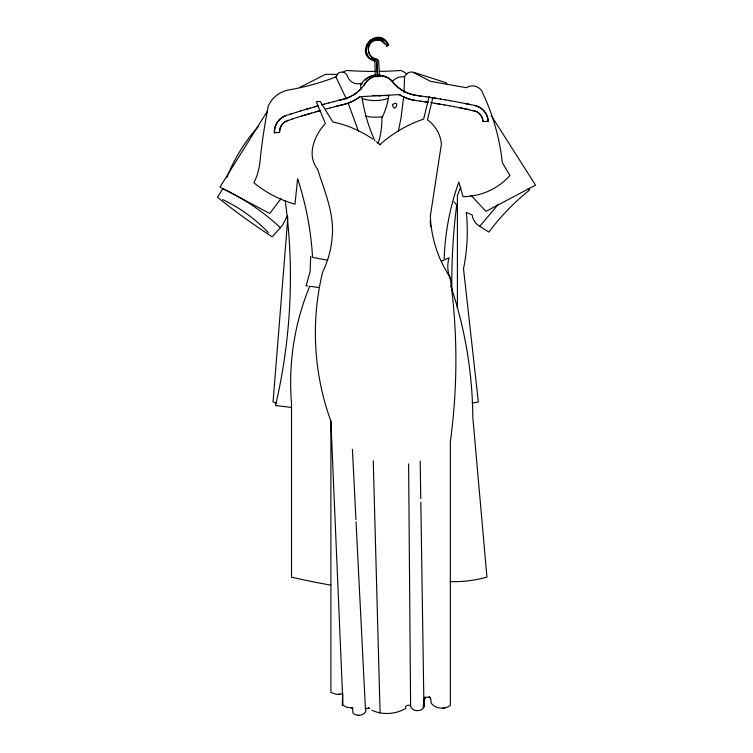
<?xml version="1.0" encoding="UTF-8"?>
<svg xmlns="http://www.w3.org/2000/svg" width="753" height="753" viewBox="0 0 753 753"><rect width="100%" height="100%" fill="white"/><g stroke="black" fill="none" stroke-linecap="round" stroke-linejoin="round"><path stroke-width="1.13" d="M451.838 289.274C451.499 261.084 453.127 232.875 456.713 204.92L453.908 201.795M375.305 76.787L374.881 61.125C351.199 54.188 377.705 23.07 388.84 44.888L386.233 46.319M377.027 75.884L377.055 60.861M444.138 260.086L444.138 259.314A252.792 252.792 0 0 1 458.85 182.028L463.029 196.637A63.308 63.308 0 0 0 509.941 175.487L502.298 162.573A215.462 215.462 0 0 0 483.04 93.796A10.975 10.975 0 0 0 466.427 87.725L430.443 81.315L412.644 72.053A7.455 7.455 0 0 0 404.559 76.91L404.032 92.403M287.862 217.241L273.047 401.97L276.549 403.288M403.702 96.525L401.01 118.061L398.337 131.229M291.11 113.976L286.084 115.501A17.15 17.121 -90 0 0 274.29 132.716L279.485 132.462L280.012 129.328A11.963 11.944 -90 0 1 285.18 121.779L288.295 120.292M429.182 96.28L423.647 119.078C407.448 124.593 392.388 133.403 379.644 144.821L380.199 144.821L376.434 141.809M432.599 98.652L427.45 119.849C435.347 125.384 440.58 134.486 441.399 144.105L430.368 215.904C431.093 237.684 438.03 259.201 450.172 277.302C457.73 331.772 457.786 387.258 450.341 441.738L450.341 705.382C444.665 709.731 435.705 708.902 431.215 703.217L430.829 699.264L429.266 696.591L430.594 698.012L428.466 697.043L426.151 697.391L424.071 699.678L424.428 706.201C422.339 712.122 412.268 712.234 410.601 706.079L408.606 463.923M287.288 215.885L282.648 225.1L272.209 236.837A673.493 673.493 0 0 1 217.448 197.258L222.813 188.683C243.953 198.594 263.512 211.857 280.549 227.83M460.657 187.196L457.41 195.432L457.41 308.193M226.747 177.68C234.183 158.827 244.998 141.329 258.524 126.24M366.391 45.086L370.156 40.417L376.848 37.65M368.019 43.618L371.257 39.815M267.456 111.049L219.98 187.073L269.725 213.476L281.104 198.547M425.078 696.845L423.826 699.678L423.224 707.406L423.873 706.201L423.826 699.678L420.823 502.185M528.23 188.382L529.632 190.001C514.318 202.199 500.594 216.384 488.895 232.084L479.717 226.314L498.279 204.402M365.986 708.262L365.431 709.062L356.047 521.848M379.474 75.987L378.674 60.993L377.347 59.798C366.08 59.44 365.214 41.556 376.415 40.191C381.818 37.274 384.764 46.027 387.899 45.387C378.157 24.171 352.075 55.044 376.528 61.37L377.818 76.985M369.939 42.996L371.173 41.81M371.662 41.801C365.177 46.846 368.782 58.254 376.895 58.998L378.157 60.259M388.482 45.058L387.033 45.961M387.343 45.255L387.899 44.945M300.08 87.235L325.437 74.368L335.254 74.368A128.217 128.217 0 0 0 337.391 74.98M342.559 72.439L346.521 70.481A400.643 400.643 0 0 0 375.916 71.394M445.305 259.587L449.07 257.742C446.821 265.188 447.555 273.461 451.075 280.398M441.409 261.159L443.376 260.416M292.672 118.88L284.879 121.779A11.963 11.944 -90 0 0 279.702 129.328L279.485 132.462M290.809 113.976L295.844 112.479M292.362 118.88L297.369 117.393M295.534 112.479L300.588 111.02M297.068 117.393L311.535 113.119M300.278 111.02L310.095 108.187M301.774 115.943L320.063 110.691M388.52 98.304C380.067 101.175 370.674 101.335 362.174 98.587M305.031 109.59L317.728 106.004M314.556 106.813L318.378 105.74M315.959 111.755L320.703 110.427M321.559 104.94L324.43 104.159M324.119 104.159L329.221 102.879M325.465 109.119L330.529 107.848M328.91 102.879L334.021 101.627M330.228 107.848L345.006 104.178A43.119 43.053 -90 0 0 360.094 96.695L359.783 96.695A43.119 43.053 -90 0 1 344.695 104.178L334.991 106.606M333.72 101.627L343.65 99.217A37.998 37.942 -90 0 0 351.576 96.083M338.53 100.403L343.34 99.217A37.998 37.942 -90 0 0 364.076 84.995A17.15 17.121 -90 0 1 393.697 83.423A37.998 37.942 90 0 0 415.825 95.349L425.963 96.723M372.81 38.968L378.768 38.328L384.256 40.747M373.432 40.577C377.507 39.034 382.355 40.455 384.943 43.956M371.813 710.239C382.552 715.199 395.636 714.399 405.792 708.385L405.679 706.38L406.422 705.721L408.286 705.1L410.187 705.617M442.999 708.121L445.287 707.754M372.537 138.966C360.649 130.721 347.086 124.932 332.911 122.061L320.213 101.486L316.279 101.674L325.362 123.483C314.481 135.352 306.226 155.033 317.615 169.19C324.449 191.13 334.473 213.4 332.195 236.979C331.273 249.102 328.026 261.018 322.689 271.927C310.65 321.042 313.54 373.629 330.896 421.115L330.896 692.374L336.478 694.417L342.813 693.748L342.257 704.93L347.086 707.378L352.743 708.008L351.585 708.036M358.87 715.35L361.901 714.804L364.085 713.515L365.751 711.604L365.76 709.062L366.372 708.469L369.215 708.102L368.273 707.698L369.394 708.526M338.464 694.492L339.932 694.407M379.926 95.631L380.519 95.603L379.841 95.631M359.783 96.695L399.514 94.596A43.119 43.053 -90 0 0 401.613 95.8M473.1 110.427L476.357 111.576A11.963 11.944 -90 0 1 482.296 118.532L483.144 121.591L488.349 121.327A17.15 17.121 -90 0 0 474.795 105.458L464.77 103.462M399.514 94.596L399.212 94.596A43.119 43.053 -90 0 0 415.007 100.431L420.334 101.118M488.349 121.327L488.038 121.327A17.15 17.121 -90 0 0 474.484 105.458M483.144 121.591L482.607 118.532A11.963 11.944 -90 0 0 476.658 111.576L458.925 107.566M274.29 132.716L274.591 132.716A17.15 17.121 -90 0 1 286.385 115.501M352.508 708.008L353.025 713.251L355.143 714.653L358.155 715.322M372.641 95.518L388.925 95.546M357.59 715.322L359.426 715.35M327.122 260.039L313.841 257.648L312.241 257.112L312.448 255.549A308.881 308.881 0 0 0 297.633 178.79L294.997 204.185A113.543 113.543 0 0 1 253.93 182.81A62.047 62.047 0 0 0 259.964 161.697A572.647 572.647 0 0 1 268.36 105.9A27.729 27.729 0 0 1 288.907 89.927A250.062 250.062 0 0 0 335.913 76.91A6.024 6.024 0 0 1 347.735 76.91A10.928 10.928 0 0 0 360.461 83.536L360.913 88.939M307.902 286.074L306.094 285.867L310.142 271.466L310.66 256.519M291.242 407.42L275.504 405.5C291.213 338.69 294.583 269 285.274 200.995M421.049 96.026L416.127 95.349A37.998 37.942 -90 0 1 394.007 83.423A17.15 17.121 -90 0 0 364.386 84.995M318.735 287.477L309.709 286.3A252.02 252.02 0 0 0 291.515 403.307L291.515 577.146A731.012 731.012 0 0 0 330.887 585.137M420.033 101.118L428.146 102.248M425.652 96.723L435.771 98.219M424.908 101.815L427.836 102.248M430.556 97.457L440.665 99.02M430.763 102.7L439.827 104.093M434.66 103.302L444.684 104.912M440.364 99.02L445.56 99.848M445.249 99.848L450.445 100.704M444.383 104.912L449.541 105.768M450.143 100.704L455.33 101.589M449.24 105.768L454.388 106.653M455.019 101.589L460.205 102.512M454.087 106.653L468.903 109.486M459.895 102.512L469.938 104.451M378.928 37.782L381.837 38.629M375.794 59.6L371.54 57.887M372.462 59.816L374.185 60.325M413.886 72.41L446.162 82.745L447.178 84.562M222.624 199.573C239.746 207.659 255.342 218.925 268.379 232.649M382.693 39.156L384.416 40.201M470.945 195.281L485.949 211.348L535.552 185.144L491.154 115.388M367.793 56.061L365.629 50.46M335.913 76.91L346.418 99.095M348.187 103.199L358.55 131.474M430.114 221.344L430.678 226.757M352.413 449.296L355.934 519.504M330.896 421.115L342.982 705.42M373.253 460.78L380.086 712.884M420.193 461.043L420.767 498.665M472.112 403.119A190.556 190.556 0 0 0 478.343 401.97L463.509 268.746A188.062 188.062 0 0 0 466.342 212.365L472.14 214.944A15.399 15.399 0 0 0 479.717 226.314M392.332 81.465A13.196 13.196 0 0 1 404.559 76.91M388.802 95.471A74.246 74.246 0 0 1 381.846 118.127A77.691 77.691 0 0 1 378.072 143.729M450.736 285.801A422.527 422.527 0 0 1 472.818 417.294L486.946 577.146A124.782 124.782 0 0 1 450.059 581.645M374.985 141.065A166.046 166.046 0 0 1 361.845 96.469M361.299 84.035A17.15 17.15 0 0 1 380.604 76.081M382.722 116.715A49.736 49.736 0 0 1 365.412 116.103M361.675 88.299A37.998 37.942 -90 0 1 358.607 91.264M356.95 92.619A37.998 37.942 -90 0 1 353.43 95.029M415.308 100.431A43.119 43.053 -90 0 1 403.777 96.892M365.13 79.893A17.15 17.15 0 0 1 375.032 75.036M377.272 74.886A17.15 17.15 0 0 1 385.837 77.201M362.4 83.432A37.998 37.998 0 0 1 360.998 85.051M379.305 71.356A400.643 400.643 0 0 0 400.784 70.481A19.926 19.926 0 0 1 406.921 74.048M392.454 104.695C394.657 114.87 400.718 98.379 392.454 104.695M378.9 95.687L379.484 95.659L378.9 95.687"/></g></svg>
